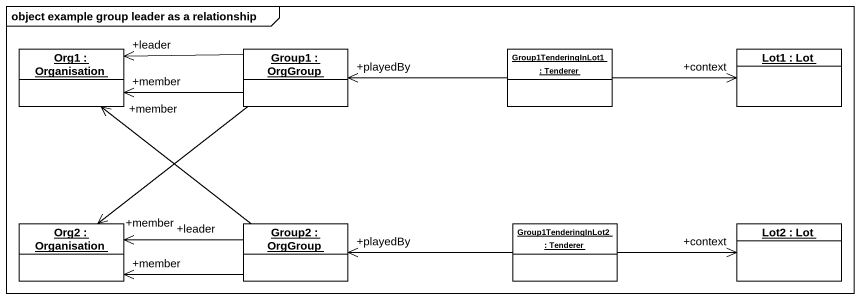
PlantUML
@startuml
mainframe object example group leader as a relationship
hide circle
hide empty members
object "Org1 : Organisation" as Org1
object "Group1 : OrgGroup" as Group1
object "Group1TenderingInLot1 : Tenderer" as Group1TenderingInLot1
object "Lot1 : Lot" as Lot1
object "Org2 : Organisation" as Org2
object "Group2 : OrgGroup" as Group2
object "Group1TenderingInLot2 : Tenderer" as Group1TenderingInLot2
object "Lot2 : Lot" as Lot2
Group1 -left-> "+member" Org1
Group1 -left-> "+leader" Org1
Group1 --> "+member" Org2
Group1TenderingInLot1 -left-> "+playedBy" Group1
Group1TenderingInLot1 -right-> "+context" Lot1
Group2 -up-> "+member" Org1
Group2 -left-> "+member" Org2
Group2 -left-> "+leader" Org2
Group1TenderingInLot2 -left-> "+playedBy" Group2
Group1TenderingInLot2 -right-> "+context" Lot2
@enduml
